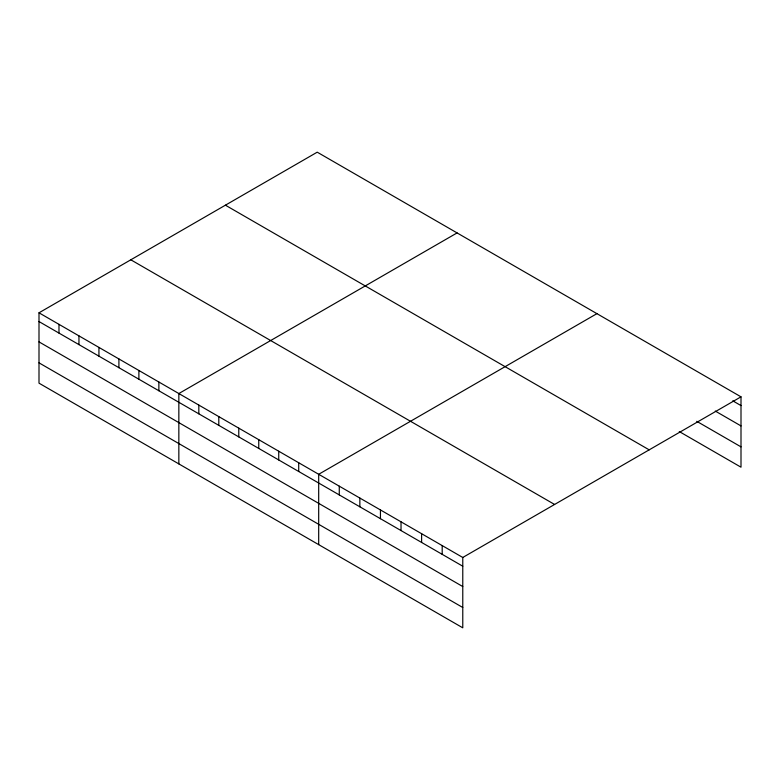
<?xml version="1.0" encoding="UTF-8"?>
<svg xmlns="http://www.w3.org/2000/svg" width="780" height="780" viewBox="0 0 780 780"><rect width="100%" height="100%" fill="white"/><g stroke="black" fill="none" stroke-linecap="round" stroke-linejoin="round"><path stroke-width="1.17" d="M39 312.809L462.774 557.476L462.774 627.822L39 383.165L39 312.809L317.226 152.178L741 396.835L741 467.191L679.253 431.545M457.07 232.918L178.844 393.549L178.844 463.905M596.914 313.657L318.689 474.289L318.689 544.635M462.774 557.476L741 396.835M732.771 400.832L741 405.59M715.27 411.06L741 425.919M696.745 421.317L741 446.862M225.41 205.189L649.184 449.845M130.816 259.798L554.59 504.465M39 321.555L462.774 566.221M39 341.884L462.774 586.55M39 362.837L462.774 607.493M442.192 545.591L442.192 554.336M421.61 533.705L421.61 542.451M401.027 521.82L401.027 530.566M380.445 509.935L380.445 518.69M359.853 498.049L359.853 506.805M339.271 486.174L339.271 494.92M298.711 462.755L298.711 471.5M278.733 451.22L278.733 459.966M258.755 439.686L258.755 448.432M238.778 428.152L238.778 436.898M218.8 416.618L218.8 425.363M198.822 405.083L198.822 413.829M158.867 382.015L158.867 390.76M138.889 370.481L138.889 379.226M118.911 358.946L118.911 367.692M98.933 347.412L98.933 356.158M78.956 335.878L78.956 344.623M58.978 324.344L58.978 333.089"/></g></svg>
